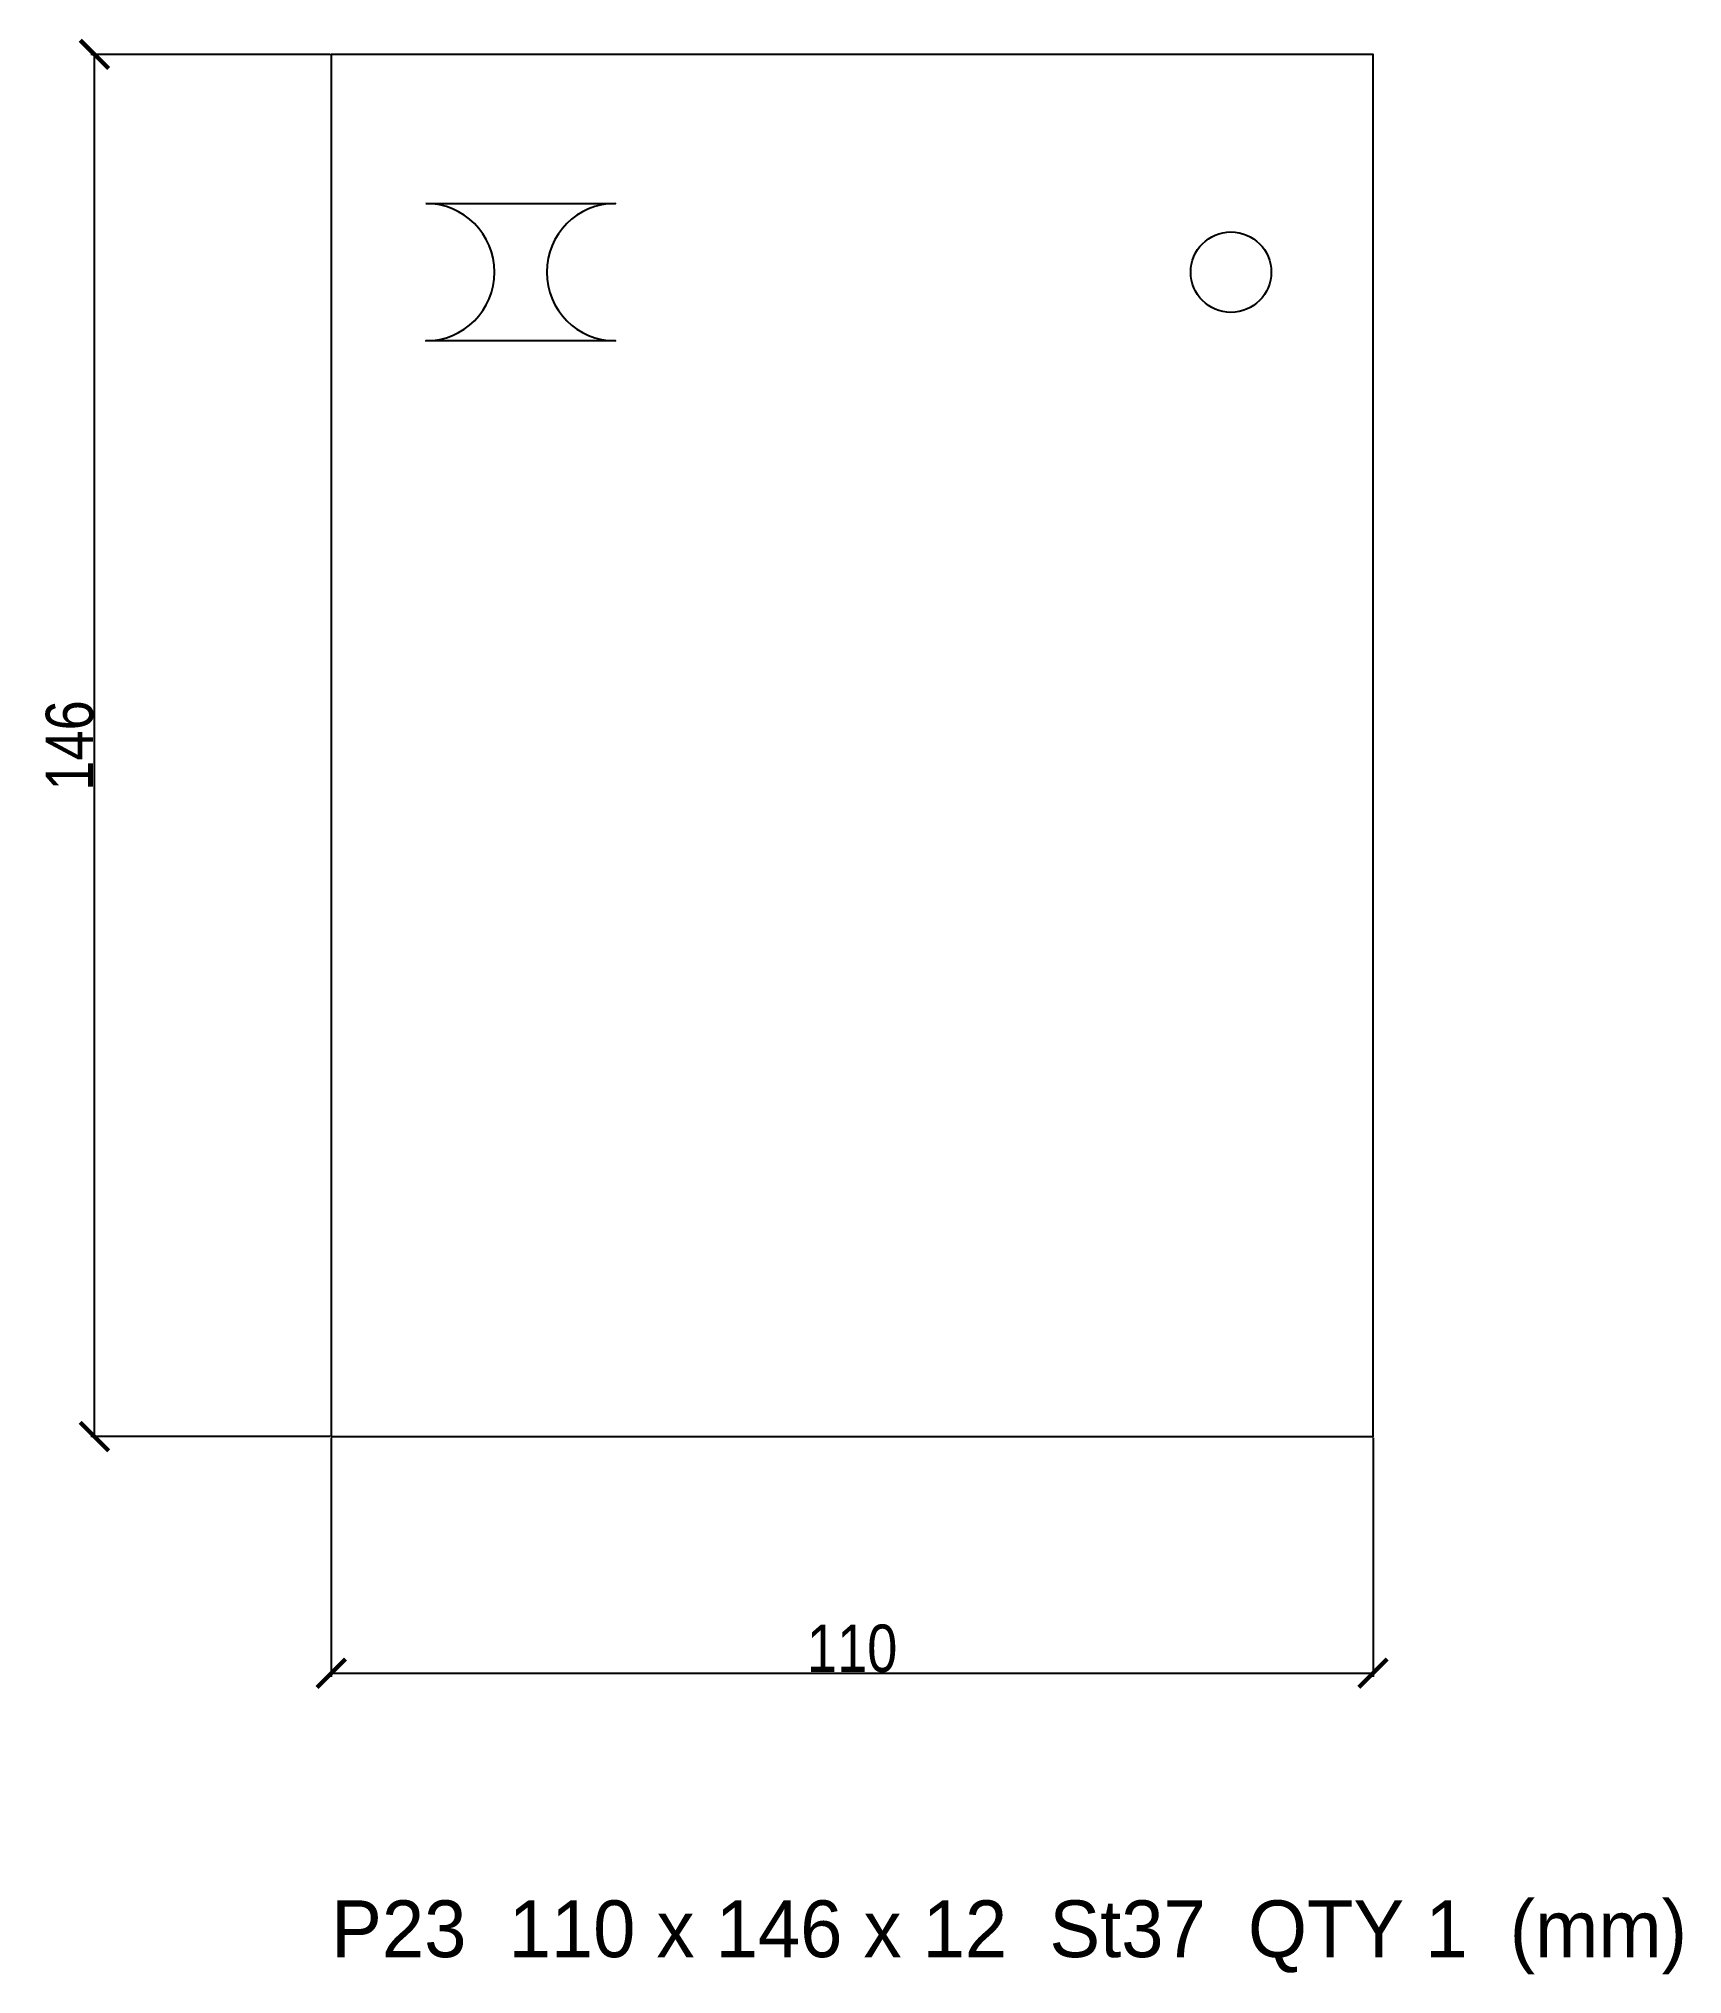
# Model space of a CAD drawing. Header units: millimetres. Extents: x -86 to 88, y -130 to 75.
import ezdxf

# ---------------------------------------------------------------- set-up
doc = ezdxf.new("R2010")
doc.units = ezdxf.units.MM
for name, color, linetype in [('CUT', 7, 'Continuous'), ('DIM', 5, 'Continuous'), ('HOLES', 1, 'Continuous'), ('TEXT', 3, 'Continuous')]:
    doc.layers.add(name, color=color, linetype=linetype)
doc.styles.add('OpenSansCondensed-Light', font='OpenSansCondensed-Light.ttf')
doc.dimstyles.new('EZDXF', dxfattribs={"dimtxt": 0.25, "dimasz": 0.175, "dimexe": 0.375, "dimexo": 0.125, "dimgap": 0.1, "dimtad": 1, "dimlfac": 100, "dimzin": 12, "dimdsep": 46, "dimtxsty": 'OpenSansCondensed-Light', "dimblk": 'ARCHTICK', "dimcen": 2.5, "dimazin": 3, "dimtfac": 0.5, "dimtmove": 2, "dimatfit": 3})

# ---------------------------------------------------------------- blocks, each defined once
blk = doc.blocks.new('_ARCHTICK')
at = {"color": 0, "linetype": 'BYBLOCK', "const_width": 0.15}
blk.add_lwpolyline([(-0.5, -0.5), (0.5, 0.5)], dxfattribs=at)

msp = doc.modelspace()

# ---------------------------------------------------------------- linework, layer by layer
at = {"layer": 'CUT'}
msp.add_lwpolyline([(-55, -73), (55, -73), (55, 73), (-55, 73)], close=True, dxfattribs=at)
at = {"layer": 'HOLES'}
msp.add_lwpolyline([(-45, 57.25), (-25, 57.25, 1), (-25, 42.75), (-45, 42.75, 1)], format="xyb", close=True, dxfattribs=at)
msp.add_circle((40, 50), 4.25, dxfattribs=at)

# ---------------------------------------------------------------- texts
at = {"layer": 'TEXT'}
msp.add_text('P23  110 x 146 x 12  St37  QTY 1  (mm)', height=6, dxfattribs=at).set_placement((-55, -128))

# ---------------------------------------------------------------- dimensions: what is measured, and where the dimension line sits
at = {"layer": 'DIM'}
msp.add_linear_dim(base=(-80, -73), p1=(-55, -73), p2=(-55, 73), angle=90, dimstyle='EZDXF', override={"dimtxt": 5, "dimasz": 3, "dimdec": 1, "dimlfac": 1, "dimzin": 8}, dxfattribs=at).render()
msp.add_linear_dim(base=(-55, -98), p1=(-55, -73), p2=(55, -73), dimstyle='EZDXF', override={"dimtxt": 5, "dimasz": 3, "dimdec": 1, "dimlfac": 1, "dimzin": 8}, dxfattribs=at).render()

doc.saveas('drawing.dxf')
